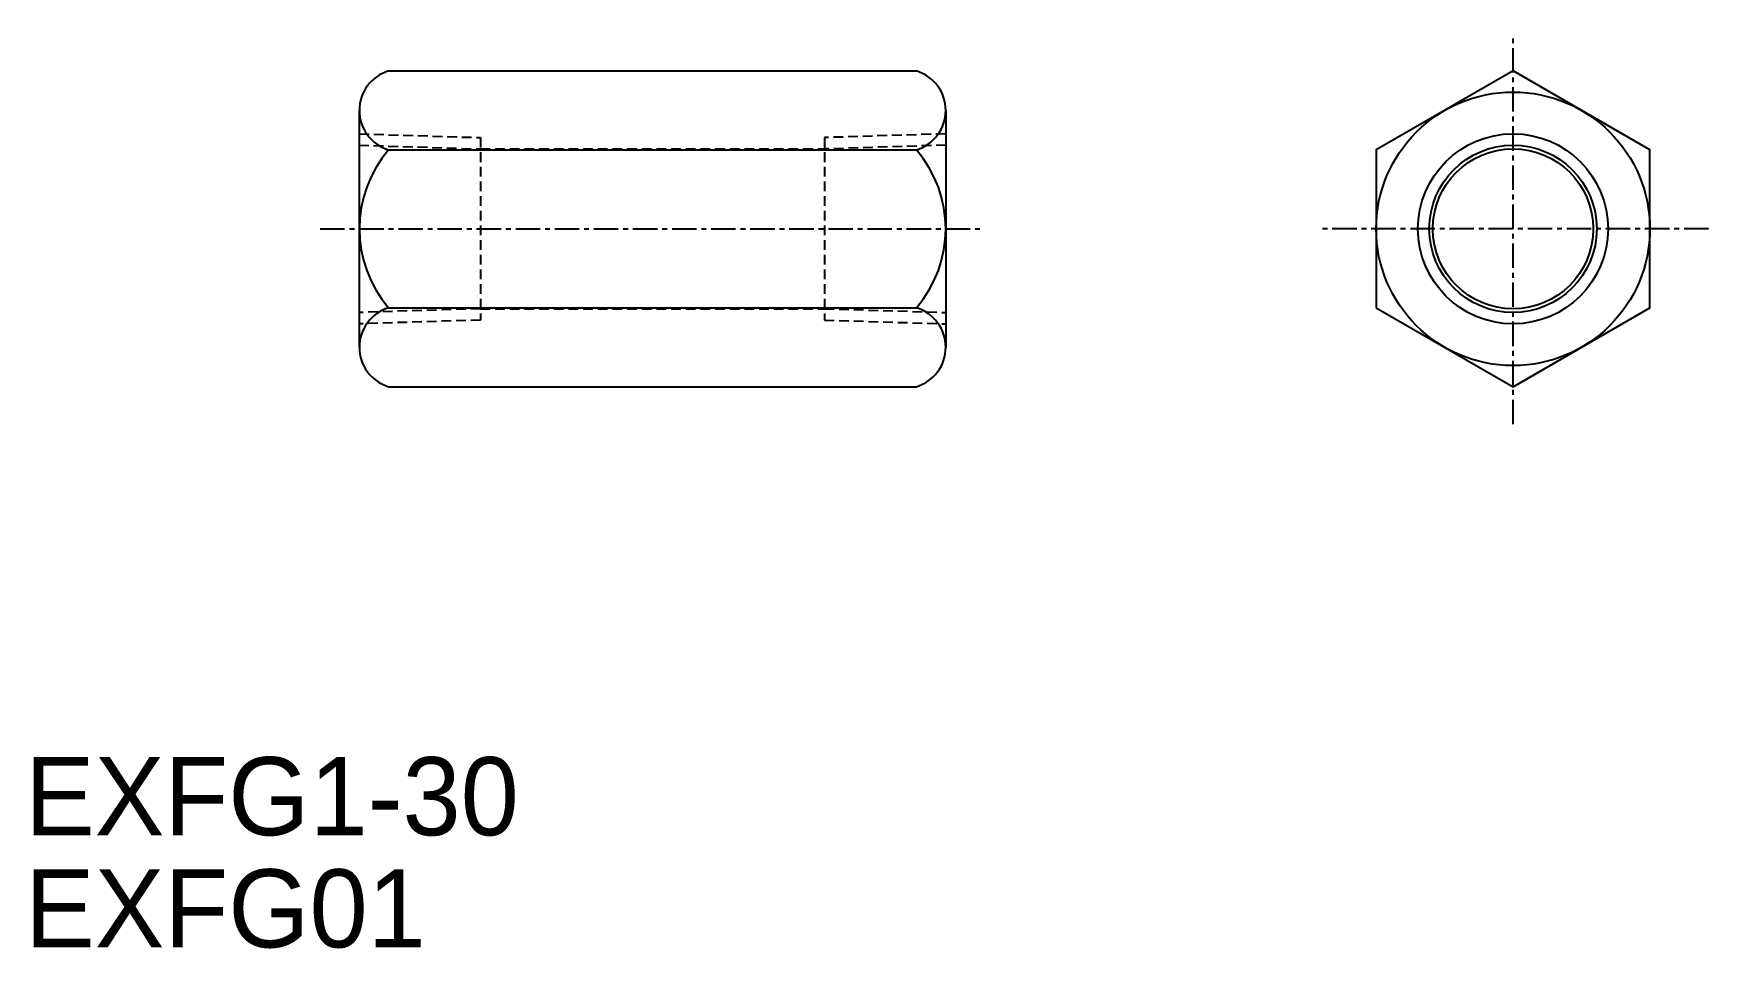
# Model space of a CAD drawing. Extents: x 132.1 to 217.8, y 219.1 to 266.
import ezdxf

# ---------------------------------------------------------------- set-up
doc = ezdxf.new("R2010")
doc.units = 0
doc.linetypes.add('CENTER', pattern=[2, 1.25, -0.25, 0.25, -0.25])
doc.linetypes.add('DASHED', pattern=[0.75, 0.5, -0.25])
doc.layers.get('0').update_dxf_attribs({"linetype": 'CONTINUOUS'})
doc.layers.add('CENTER', color=1, linetype='CENTER')

msp = doc.modelspace()

# ---------------------------------------------------------------- linework, layer by layer
at = {"color": 7, "linetype": 'CONTINUOUS'}
for p, q in [((150.293, 264.073), (177.293, 264.073)), ((148.793, 262.052), (148.793, 249.928)), ((178.793, 262.052), (178.793, 249.928)), ((150.293, 260.032), (177.293, 260.032)), ((150.293, 251.949), (177.293, 251.949)), ((150.293, 247.907), (177.293, 247.907))]:
    msp.add_line(p, q, dxfattribs=at)
at = {"color": 3, "linetype": 'DASHED'}
for p, q in [((148.793, 260.854), (154.993, 260.661)), ((154.993, 260.661), (154.993, 251.32)), ((178.793, 260.854), (172.593, 260.661)), ((172.593, 260.661), (172.593, 251.32)), ((148.775, 260.274), (154.993, 260.079)), ((154.993, 260.09), (172.593, 260.09)), ((178.812, 260.274), (172.593, 260.079)), ((154.993, 251.901), (148.775, 251.707)), ((154.993, 251.32), (148.793, 251.126)), ((154.993, 251.89), (172.593, 251.89)), ((172.593, 251.901), (178.812, 251.707)), ((172.593, 251.32), (178.793, 251.126))]:
    msp.add_line(p, q, dxfattribs=at)
at = {"color": 7, "linetype": 'CONTINUOUS'}
msp.add_lwpolyline([(200.819, 251.949), (207.819, 247.907), (214.819, 251.949), (214.819, 260.032), (207.819, 264.073), (200.819, 260.032)], close=True, dxfattribs=at)
for radius in [7, 4.283, 4.1]:
    msp.add_circle((207.819, 255.99), radius, dxfattribs=at)
at = {"color": 3, "linetype": 'CONTINUOUS'}
msp.add_circle((207.819, 255.99), 4.864, dxfattribs=at)
at = {"color": 7, "linetype": 'CONTINUOUS'}
for centre, radius, start, end in [((150.905, 262.052), 2.111, 106.82645, 253.17355), ((176.682, 262.052), 2.111, 286.82645, 73.17355), ((154.988, 255.99), 6.194, 139.27482, 220.72519), ((172.599, 255.99), 6.194, 319.27481, 40.72518), ((150.905, 249.928), 2.111, 106.82645, 253.17355), ((176.682, 249.928), 2.111, 286.82645, 73.17355)]:
    msp.add_arc(centre, radius, start, end, dxfattribs=at)
at = {"layer": 'CENTER', "color": 1, "linetype": 'CENTER'}
for p, q in [((207.819, 245.99), (207.819, 265.99)), ((146.793, 255.99), (180.793, 255.99)), ((217.819, 255.99), (197.819, 255.99))]:
    msp.add_line(p, q, dxfattribs=at)

# ---------------------------------------------------------------- texts
at = {"color": 7, "linetype": 'CONTINUOUS'}
for s, p in [('EXFG1-30', (131.685, 224.946)), ('EXFG01', (131.685, 219.205))]:
    msp.add_text(s, height=4, dxfattribs=at).set_placement(p)

doc.saveas('drawing.dxf')
